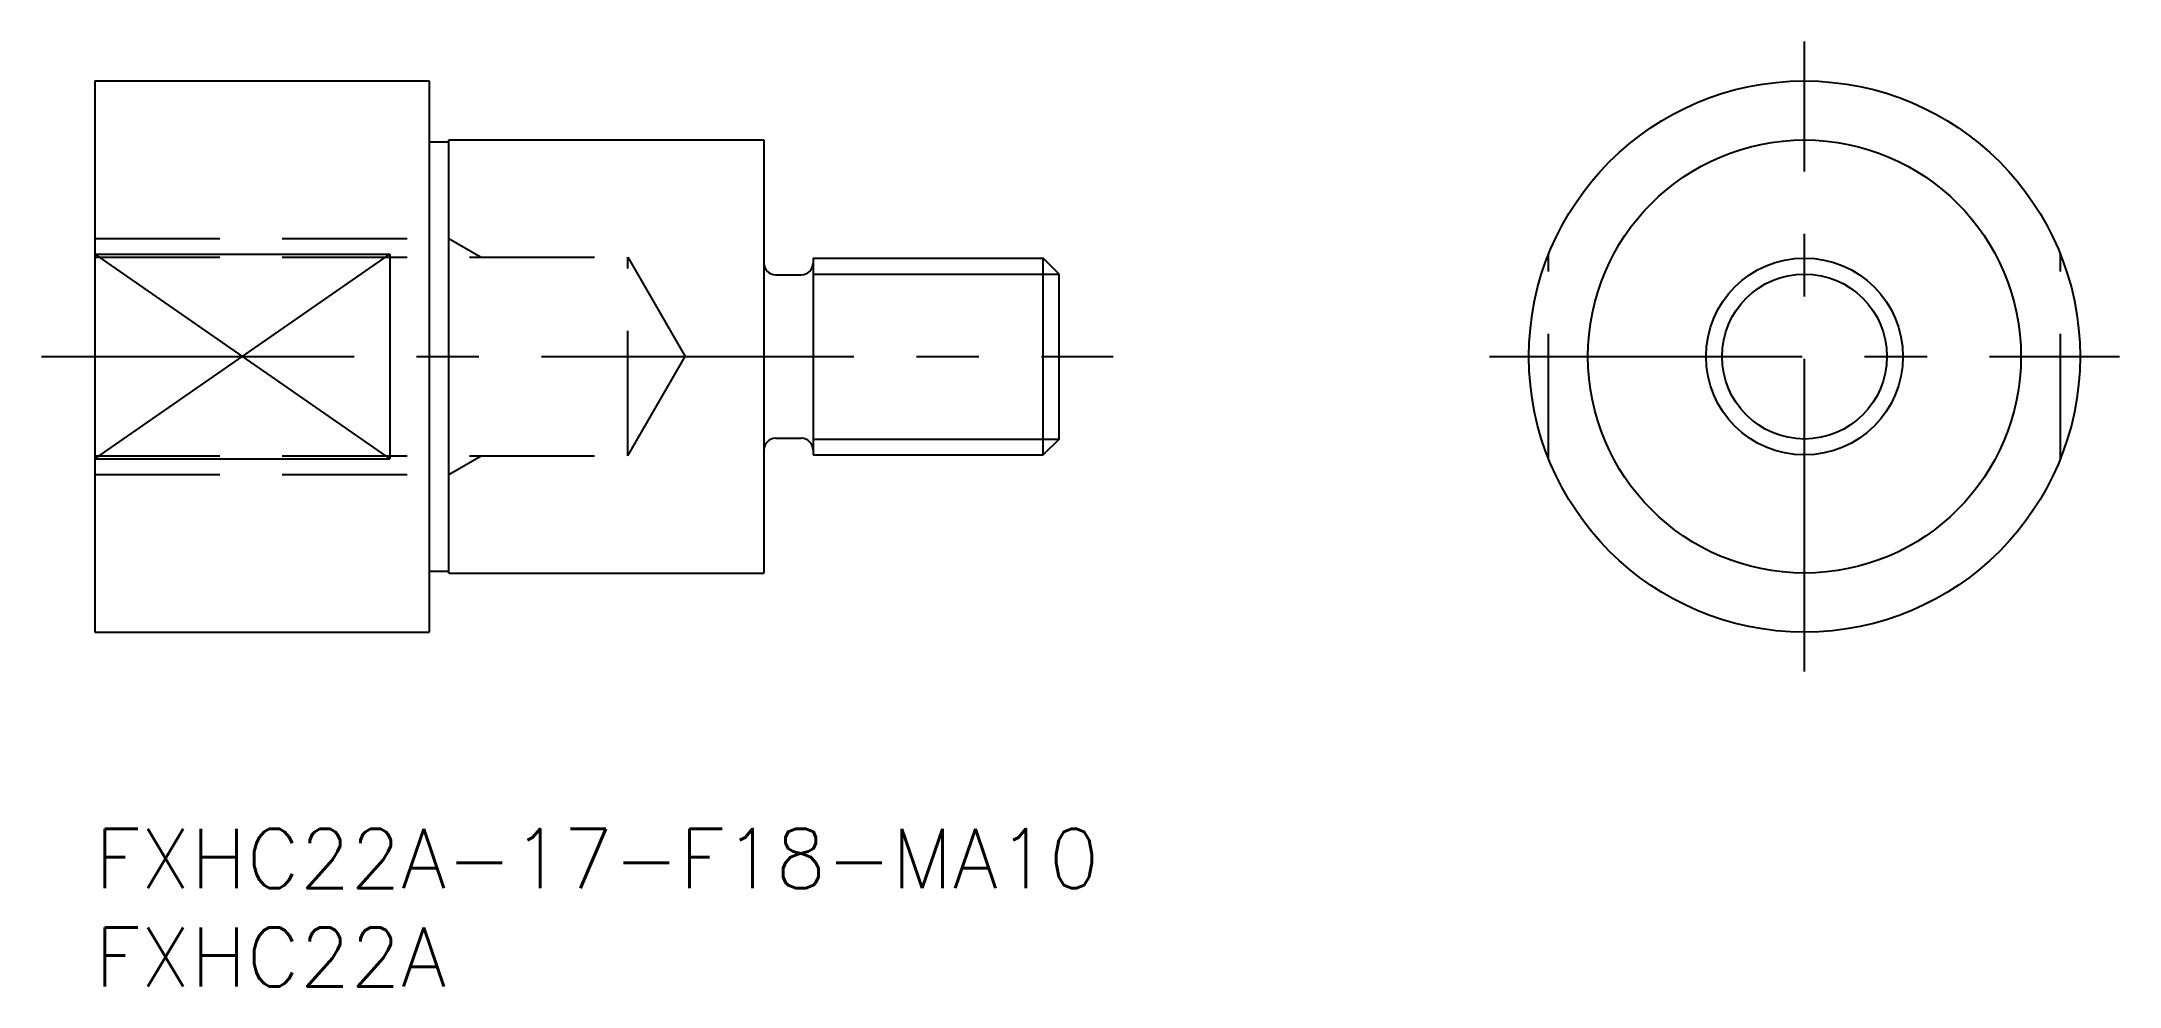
# Model space of a CAD drawing. Extents: x -3 to 103, y -8 to 40.
import ezdxf

# ---------------------------------------------------------------- set-up
doc = ezdxf.new("R2010")
doc.units = 0
doc.header["$LTSCALE"] = 0.5
doc.linetypes.add('CENTER', pattern=[50.8, 31.75, -6.35, 6.35, -6.35])
doc.linetypes.add('DASHED', pattern=[19.05, 12.7, -6.35])
for name, color, linetype in [('MSM_CENTER', 1, 'CENTER'), ('MSM_CONTINUOUS', 7, 'CONTINUOUS'), ('MSM_DASHED', 4, 'DASHED'), ('MSM_NARROW', 5, 'CONTINUOUS'), ('MSM_PART_NUMBER', 7, 'CONTINUOUS')]:
    doc.layers.add(name, color=color, linetype=linetype)
doc.styles.get("Standard").update_dxf_attribs({"font": 'txt.shx', "height": 3, "bigfont": 'bigfont.shx'})

# ---------------------------------------------------------------- blocks, each defined once
blk = doc.blocks.new('*U7')
at = {"layer": 'MSM_PART_NUMBER'}
blk.add_text('FXHC22A-17-F18-MA10', height=3, dxfattribs=at).set_placement((0, -3))
blk = doc.blocks.new('*U8')
at = {"layer": 'MSM_PART_NUMBER'}
blk.add_text('FXHC22A', height=3, dxfattribs=at).set_placement((0, -8))

msp = doc.modelspace()

# ---------------------------------------------------------------- linework, layer by layer
at = {"layer": 'MSM_CENTER'}
for p, q in [((86.87, 8), (86.87, 40)), ((-2.7, 24), (51.75, 24)), ((70.87, 24), (102.87, 24))]:
    msp.add_line(p, q, dxfattribs=at)
at = {"layer": 'MSM_CONTINUOUS'}
for p, q in [((0, 38), (0, 10)), ((0, 38), (17, 38)), ((17, 38), (17, 10)), ((17, 34.9), (18, 34.9)), ((18, 35), (34, 35)), ((18, 13), (18, 35)), ((34, 35), (34, 13)), ((0, 29.2), (15, 29.2)), ((15, 29.2), (15, 18.8)), ((36.5, 29), (36.5, 19)), ((36.5, 29), (48.19, 29)), ((48.19, 19), (48.19, 29)), ((49, 28.19), (48.19, 29)), ((34.6, 28.15), (35.9, 28.15)), ((49, 19.81), (49, 28.19)), ((34.6, 19.85), (35.9, 19.85)), ((49, 19.81), (48.19, 19)), ((0, 18.8), (15, 18.8)), ((36.5, 19), (48.19, 19)), ((17, 13.1), (18, 13.1)), ((18, 13), (34, 13)), ((0, 10), (17, 10))]:
    msp.add_line(p, q, dxfattribs=at)
for radius in [14, 11, 5]:
    msp.add_circle((86.87, 24), radius, dxfattribs=at)
for centre, start, end in [((34.6, 28.75), 180, 270), ((35.9, 28.75), 270, 0), ((34.6, 19.25), 90, 180), ((35.9, 19.25), 0, 90)]:
    msp.add_arc(centre, 0.6, start, end, dxfattribs=at)
at = {"layer": 'MSM_DASHED'}
for p, q in [((0, 30), (18, 30)), ((18, 30), (19.64, 29.05)), ((0, 29.05), (27.08, 29.05)), ((27.08, 18.95), (27.08, 29.05)), ((27.08, 29.05), (30, 24)), ((73.87, 18.8), (73.87, 29.2)), ((99.87, 18.8), (99.87, 29.2)), ((27.08, 18.95), (30, 24)), ((0, 18.95), (27.08, 18.95)), ((0, 18), (18, 18)), ((18, 18), (19.64, 18.95))]:
    msp.add_line(p, q, dxfattribs=at)
at = {"layer": 'MSM_NARROW'}
for p, q in [((0, 29.2), (15, 18.8)), ((0, 18.8), (15, 29.2)), ((36.5, 28.19), (49, 28.19)), ((36.5, 19.81), (49, 19.81))]:
    msp.add_line(p, q, dxfattribs=at)
msp.add_circle((86.87, 24), 4.19, dxfattribs=at)

# ---------------------------------------------------------------- block references
at = {"layer": 'MSM_CONTINUOUS'}
for name in ['*U7', '*U8']:
    msp.add_blockref(name, (0, 0), dxfattribs=at)

doc.saveas('drawing.dxf')
